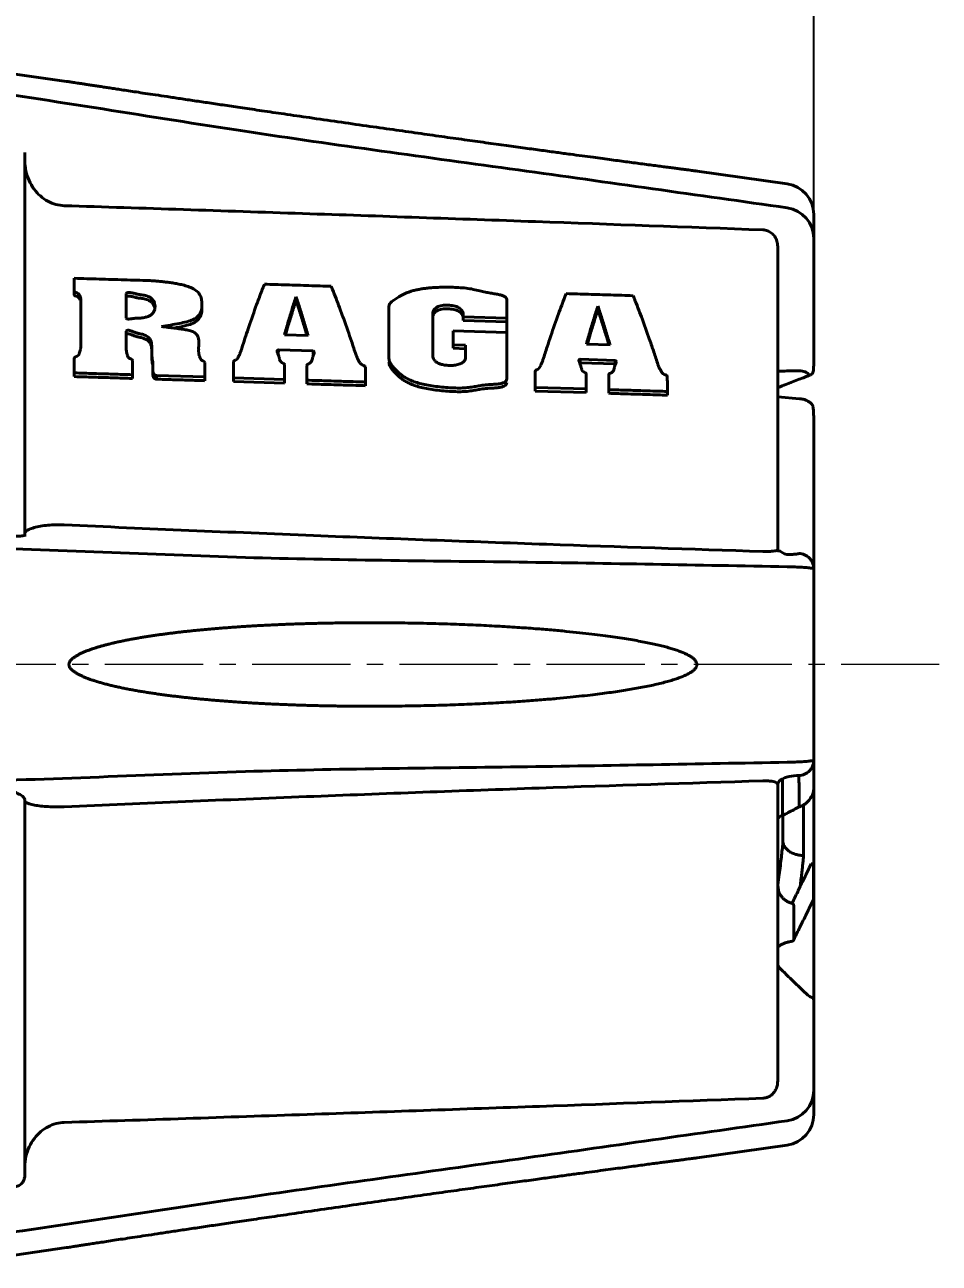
# Model space of a CAD drawing. Extents: x -12012 to 8795, y -497 to 32605.
# Drawn here: x -11044.9 to -10867.4, y 32002.2 to 32242.7 of the extents above; entities that cross this region are included whole.
import ezdxf

# ---------------------------------------------------------------- set-up
doc = ezdxf.new("R2010")
doc.units = 0
doc.header["$MEASUREMENT"] = 0
doc.linetypes.add('CENTER2', pattern=[28.575, 19.05, -3.175, 3.175, -3.175])
doc.layers.get('DEFPOINTS').update_dxf_attribs({"linetype": 'CONTINUOUS'})
for name, color, linetype, lineweight in [('1CEN', 4, 'CENTER2', 9), ('尺寸线', 3, 'CONTINUOUS', 15), ('粗实线', 7, 'CONTINUOUS', 40)]:
    doc.layers.add(name, color=color, linetype=linetype, lineweight=lineweight)
doc.styles.add('STYLE1', font='txt.shx', dxfattribs={"width": 0.8, "height": 3, "bigfont": 'hzdx.shx'})
doc.dimstyles.new('工程标注', dxfattribs={"dimtxt": 6, "dimasz": 5, "dimexe": 1, "dimexo": 0, "dimgap": 1, "dimtad": 1, "dimdec": 0, "dimdsep": 46, "dimtxsty": 'STYLE1', "dimcen": 1, "dimclrd": 256, "dimclrt": 256, "dimadec": 0, "dimazin": 2, "dimtfac": 1, "dimtdec": 0, "dimtmove": 0, "dimatfit": 3, "dimfxl": 0, "dimtolj": 1, "dimarcsym": 0})

# ---------------------------------------------------------------- blocks, each defined once
blk = doc.blocks.new('*D363')
at = {"layer": 'DEFPOINTS', "color": 0, "ltscale": 10, "transparency": 16777216}
for p in [(-10891.77, 32470.41), (-11781.42, 32210.31), (-10891.77, 32201.18)]:
    blk.add_point(p, dxfattribs=at)
at = {"layer": '尺寸线', "color": 0, "lineweight": -2, "ltscale": 10, "transparency": 16777216}
for p, q in [((-11781.42, 32210.31), (-11781.42, 32471.41)), ((-10891.77, 32201.18), (-10891.77, 32471.41))]:
    blk.add_line(p, q, dxfattribs=at)
at = {"layer": '尺寸线', "lineweight": -2, "ltscale": 10, "transparency": 16777216}
blk.add_line((-11776.42, 32470.41), (-10896.77, 32470.41), dxfattribs=at)
at = {"layer": '尺寸线', "ltscale": 10, "transparency": 16777216}
for points in [[(-11776.42, 32471.25), (-11776.42, 32469.58), (-11781.42, 32470.41)], [(-10896.77, 32471.25), (-10896.77, 32469.58), (-10891.77, 32470.41)]]:
    blk.add_solid(points, dxfattribs=at)
at = {"layer": '尺寸线', "ltscale": 10, "transparency": 16777216, "insert": (-11336.59, 32474.41), "char_height": 3, "attachment_point": 5, "style": 'STYLE1'}
blk.add_mtext('\\A1;{\\H2x;890}', dxfattribs=at)

msp = doc.modelspace()

# ---------------------------------------------------------------- linework, layer by layer
at = {"layer": '1CEN', "color": 1}
msp.add_line((-10867.421, 32118.415), (-11789.24, 32118.415), dxfattribs=at)
at = {"layer": '粗实线', "color": 0}
for p, q in [((-11057.421, 32234.614), (-11036.789, 32231.681)), ((-11044.91, 32143.619), (-11044.91, 32217.871)), ((-10914.398, 32214.249), (-10896.925, 32211.761)), ((-10891.767, 32177.184), (-10891.767, 32205.815)), ((-10898.773, 32140.755), (-10898.773, 32199.648)), ((-11035.296, 32190.956), (-11035.296, 32193.435)), ((-11025.212, 32190.469), (-11025.212, 32185.71)), ((-10992.27, 32189.149), (-10992.27, 32189.862)), ((-11034.047, 32188.748), (-11034.047, 32180.656)), ((-10974.235, 32187.962), (-10974.235, 32177.885)), ((-10951.361, 32189.321), (-10951.361, 32185)), ((-10933.68, 32187.335), (-10933.68, 32188.047)), ((-10965.707, 32186.64), (-10965.707, 32178.193)), ((-10959.833, 32186.147), (-10959.833, 32186.498)), ((-10959.833, 32185.262), (-10959.833, 32186.147)), ((-10951.361, 32185.709), (-10959.833, 32185.971)), ((-10951.361, 32185), (-10959.833, 32185.262)), ((-10951.361, 32176.747), (-10951.361, 32185.699)), ((-11025.212, 32183.154), (-11025.211, 32180.912)), ((-10994.502, 32182.461), (-10989.908, 32182.321)), ((-10961.771, 32179.835), (-10961.771, 32183.22)), ((-10961.771, 32183.22), (-10951.361, 32182.895)), ((-10951.361, 32182.895), (-10951.361, 32173.922)), ((-11034.044, 32180.328), (-11034.047, 32180.656)), ((-11025.211, 32180.912), (-11025.212, 32179.865)), ((-10961.771, 32180.544), (-10959.353, 32180.47)), ((-10959.353, 32178.016), (-10959.353, 32180.47)), ((-10935.913, 32180.651), (-10931.319, 32180.511)), ((-11035.296, 32174.345), (-11035.296, 32177.914)), ((-11024.021, 32177.479), (-11024.021, 32173.993)), ((-11011.16, 32179.416), (-11011.163, 32179.274)), ((-11011.158, 32179.678), (-11011.16, 32179.416)), ((-11011.16, 32179.274), (-11011.16, 32179.416)), ((-10995.695, 32179.528), (-10988.921, 32179.319)), ((-10988.921, 32178.609), (-10988.921, 32179.319)), ((-10961.771, 32179.835), (-10959.353, 32179.761)), ((-10937.105, 32177.713), (-10930.331, 32177.503)), ((-10930.331, 32176.793), (-10930.331, 32177.503)), ((-11009.943, 32177.081), (-11009.943, 32173.553)), ((-11004.415, 32173.378), (-11004.415, 32177.189)), ((-10994.508, 32176.664), (-10994.508, 32173.069)), ((-10990.158, 32172.932), (-10990.158, 32176.506)), ((-10945.826, 32171.543), (-10945.826, 32175.366)), ((-10937.119, 32177.004), (-10930.331, 32176.793)), ((-11019.334, 32173.846), (-11019.334, 32174.561)), ((-11019.334, 32174.561), (-11009.943, 32174.268)), ((-11004.415, 32174.094), (-10994.508, 32173.785)), ((-11004.415, 32173.378), (-10994.508, 32173.069)), ((-10978.778, 32172.577), (-10978.778, 32173.293)), ((-10935.918, 32174.84), (-10935.918, 32171.234)), ((-10931.569, 32171.096), (-10931.569, 32174.682)), ((-10945.826, 32172.259), (-10935.918, 32171.95)), ((-10945.826, 32171.543), (-10935.918, 32171.234)), ((-10920.188, 32170.741), (-10920.188, 32171.457)), ((-10894.53, 32170.048), (-10898.773, 32170.407)), ((-10892.007, 32168.759), (-10892.008, 32168.76)), ((-10891.767, 32165.498), (-10891.767, 32031.064)), ((-11044.91, 32143.293), (-11044.91, 32143.619)), ((-10898.773, 32140.308), (-10898.773, 32140.755)), ((-10985.609, 32126.481), (-10985.573, 32126.482)), ((-10985.587, 32110.398), (-10985.592, 32110.398)), ((-10898.773, 32037.531), (-10898.773, 32095.102)), ((-11044.91, 32019.273), (-11044.91, 32092.239)), ((-10893.769, 32091.041), (-10893.769, 32081.354)), ((-10897.775, 32083.715), (-10897.775, 32088.9)), ((-10897.772, 32084.185), (-10897.772, 32088.901)), ((-10891.797, 32072.872), (-10891.797, 32079.34)), ((-10895.651, 32071.636), (-10895.651, 32064.949)), ((-10891.797, 32072.872), (-10891.814, 32072.818)), ((-10914.398, 32022.63), (-10896.925, 32025.118)), ((-11057.421, 32002.163), (-11036.789, 32005.198))]:
    msp.add_line(p, q, dxfattribs=at)
for centre, start, end in [((-10897.772, 32205.815), 0, 81.89421), ((-10897.772, 32201.178), 0, 81.89421), ((-10897.772, 32035.77), 278.10579, 0), ((-10897.772, 32031.064), 278.10579, 0)]:
    msp.add_arc(centre, 6.006, start, end, dxfattribs=at)
for points, start_tangent, end_tangent in [([(-11057.421, 32230.503), (-11002.181, 32221.989), (-10949.147, 32214.475), (-10896.925, 32207.124)], (0.9901139, -0.1402656), (0.9901087, -0.1403022)), ([(-11036.521, 32231.64), (-11036.789, 32231.681)], (-0.9883401, 0.1522624), (-0.9883321, 0.1523141)), ([(-10915.253, 32214.361), (-10915.783, 32214.431), (-10916.402, 32214.512), (-10917.115, 32214.605), (-10917.925, 32214.712), (-10918.832, 32214.831), (-10919.839, 32214.964), (-10920.949, 32215.11), (-10922.173, 32215.272), (-10923.531, 32215.451), (-10924.984, 32215.644), (-10926.438, 32215.837), (-10927.902, 32216.032), (-10929.414, 32216.234), (-10931.012, 32216.448), (-10932.734, 32216.679), (-10934.617, 32216.932), (-10936.699, 32217.212), (-10939.019, 32217.526), (-10941.614, 32217.878), (-10944.523, 32218.275), (-10947.783, 32218.72), (-10951.439, 32219.223), (-10955.415, 32219.772), (-10959.588, 32220.352), (-10963.959, 32220.963), (-10968.563, 32221.611), (-10973.432, 32222.3), (-10978.599, 32223.036), (-10984.135, 32223.831), (-10989.659, 32224.63), (-10994.594, 32225.348), (-10998.895, 32225.978), (-11002.683, 32226.536), (-11006.06, 32227.035), (-11009.125, 32227.491), (-11011.983, 32227.917), (-11014.733, 32228.328), (-11017.288, 32228.712), (-11019.553, 32229.053), (-11021.537, 32229.353), (-11023.273, 32229.615), (-11024.794, 32229.846), (-11026.133, 32230.049), (-11027.322, 32230.23), (-11028.394, 32230.394), (-11029.382, 32230.545), (-11030.317, 32230.688), (-11031.233, 32230.828), (-11032.137, 32230.966), (-11032.98, 32231.095), (-11033.73, 32231.21), (-11034.394, 32231.312), (-11034.982, 32231.403), (-11035.494, 32231.481), (-11035.929, 32231.549), (-11036.292, 32231.604), (-11036.521, 32231.64)], (-0.991491, 0.1301752), (-0.9883401, 0.1522624)), ([(-11044.91, 32216.311), (-11044.695, 32214.303), (-11044.073, 32212.413), (-11043.11, 32210.764), (-11041.884, 32209.421), (-11040.425, 32208.403), (-11038.86, 32207.777), (-11037.252, 32207.538)], (0, -1), (0.9994933, -0.0318294)), ([(-10914.811, 32214.303), (-10915.253, 32214.361)], (-0.9916409, 0.1290287), (-0.991491, 0.1301752)), ([(-10914.398, 32214.249), (-10914.811, 32214.303)], (0.9920292, -0.1260078), (-0.9916409, 0.1290287)), ([(-11037.252, 32207.538), (-10990.976, 32206.017), (-10945.773, 32204.445), (-10901.645, 32202.838)], (0.9994933, -0.0318294), (0.9993095, -0.0371545)), ([(-10901.645, 32202.838), (-10900.758, 32202.659), (-10899.967, 32202.208), (-10899.341, 32201.529), (-10898.925, 32200.655), (-10898.773, 32199.636)], (0.9993095, -0.0371545), (0, -1)), ([(-11035.296, 32193.435), (-11030.453, 32193.285), (-11025.615, 32193.134), (-11020.782, 32192.984)], (0.9995146, -0.0311527), (0.9995145, -0.0311574)), ([(-11020.782, 32192.984), (-11019.862, 32192.937), (-11018.949, 32192.863), (-11018.039, 32192.769), (-11017.127, 32192.658), (-11016.203, 32192.526), (-11015.248, 32192.362), (-11014.249, 32192.141), (-11013.196, 32191.827), (-11012.141, 32191.364), (-11011.274, 32190.711), (-11010.768, 32189.88), (-11010.563, 32188.926), (-11010.517, 32188.239)], (0.9995145, -0.0311574), (0.0040412, -0.9999918)), ([(-10998.409, 32192.289), (-10998.653, 32191.666)], (-0.3665055, -0.9304159), (-0.3622717, -0.9320725)), ([(-10998.409, 32192.289), (-10994.077, 32192.154), (-10989.749, 32192.019), (-10985.424, 32191.884)], (0.9995143, -0.0311635), (0.9995142, -0.0311678)), ([(-10985.424, 32191.884), (-10985.176, 32191.265)], (0.3747053, -0.9271439), (0.3706265, -0.928782)), ([(-11035.253, 32190.846), (-11035.296, 32190.956)], (-0.6657848, 0.7461438), (0.0877283, 0.9961444)), ([(-11035.296, 32190.236), (-11035.296, 32190.719), (-11035.296, 32190.956)], (0, 1), (-0.0033856, 0.9999943)), ([(-11034.353, 32189.6), (-11034.71, 32189.877), (-11035.105, 32190.03), (-11035.296, 32190.236)], (-0.629671, 0.7768619), (0.0016668, 0.9999986)), ([(-11034.038, 32189.218), (-11034.042, 32189.375), (-11034.072, 32189.649), (-11034.139, 32189.897), (-11034.359, 32190.319), (-11034.721, 32190.593), (-11035.115, 32190.747), (-11035.253, 32190.846)], (-0.0000905, 1), (-0.6657848, 0.7461438)), ([(-11034.137, 32189.178), (-11034.353, 32189.6)], (-0.3167393, 0.9485126), (-0.629671, 0.7768619)), ([(-11019.622, 32187.98), (-11019.622, 32187.994), (-11019.708, 32188.572), (-11019.946, 32189.088), (-11020.299, 32189.508), (-11020.754, 32189.817), (-11021.249, 32190.014), (-11021.729, 32190.145), (-11022.186, 32190.224), (-11022.603, 32190.281), (-11022.981, 32190.343), (-11023.319, 32190.417), (-11023.627, 32190.489), (-11023.909, 32190.554), (-11024.171, 32190.61), (-11024.415, 32190.654), (-11024.853, 32190.693), (-11025.212, 32190.469)], (-0.006593, 0.9999783), (-0.0014632, -0.9999989)), ([(-11019.977, 32188.424), (-11020.339, 32188.833), (-11020.8, 32189.128), (-11021.293, 32189.317), (-11021.77, 32189.442), (-11022.222, 32189.517), (-11022.635, 32189.574), (-11023.007, 32189.637), (-11023.341, 32189.71), (-11023.645, 32189.782), (-11023.925, 32189.846), (-11024.183, 32189.901), (-11024.425, 32189.944), (-11024.858, 32189.981), (-11025.161, 32189.868)], (-0.559464, 0.8288547), (-0.7226038, -0.6912624)), ([(-10998.653, 32191.666), (-10999.905, 32188.333), (-11001.411, 32184.042), (-11002.004, 32182.266)], (-0.3622717, -0.9320725), (-0.312924, -0.9497782)), ([(-10992.27, 32189.862), (-10993.012, 32187.505), (-10993.757, 32185.037), (-10994.502, 32182.461)], (-0.3066254, -0.9518303), (-0.2730391, -0.9620029)), ([(-10992.27, 32189.862), (-10991.484, 32187.456), (-10990.696, 32184.941), (-10989.908, 32182.321)], (0.3167142, -0.948521), (0.2828682, -0.9591588)), ([(-10985.176, 32191.265), (-10983.826, 32187.767), (-10982.221, 32183.309), (-10981.508, 32181.225)], (0.3706265, -0.928782), (0.3193872, -0.9476243)), ([(-10974.235, 32187.962), (-10974.154, 32188.321), (-10973.941, 32188.656), (-10973.639, 32188.954), (-10973.285, 32189.217), (-10972.909, 32189.459), (-10972.51, 32189.697), (-10972.079, 32189.944), (-10971.613, 32190.202), (-10971.1, 32190.459), (-10970.526, 32190.705), (-10969.882, 32190.931), (-10969.164, 32191.128), (-10968.391, 32191.29), (-10967.574, 32191.422), (-10966.695, 32191.531), (-10965.73, 32191.616), (-10964.656, 32191.676), (-10963.453, 32191.706), (-10962.13, 32191.696), (-10960.719, 32191.637), (-10959.257, 32191.512), (-10957.85, 32191.292), (-10956.606, 32191.013), (-10955.503, 32190.76), (-10954.498, 32190.566), (-10953.581, 32190.409), (-10952.756, 32190.24), (-10952.05, 32190.022), (-10951.529, 32189.704)], (0.0036288, 0.9999934), (0.6699084, -0.7424438)), ([(-10951.529, 32189.704), (-10951.361, 32189.321)], (0.6699083, -0.7424438), (0, -1)), ([(-10940.064, 32189.844), (-10941.315, 32186.524), (-10942.821, 32182.233), (-10943.523, 32180.123)], (-0.3634521, -0.9316129), (-0.3111041, -0.9503758)), ([(-10939.819, 32190.467), (-10940.064, 32189.844)], (-0.3678628, -0.9298801), (-0.3634521, -0.9316129)), ([(-10939.819, 32190.467), (-10935.487, 32190.332), (-10931.159, 32190.197), (-10926.835, 32190.062)], (0.9995137, -0.0311818), (0.9995136, -0.0311866)), ([(-10926.835, 32190.062), (-10926.585, 32189.443)], (0.3760622, -0.9265944), (0.3718136, -0.9283074)), ([(-11034.047, 32188.748), (-11034.04, 32189.076)], (0.000918, 0.9999996), (0.0224389, 0.9997482)), ([(-11034.04, 32189.076), (-11034.038, 32189.218)], (0.0224389, 0.9997482), (-0.0000906, 1)), ([(-11020.338, 32186.391), (-11019.932, 32186.837), (-11019.695, 32187.393)], (0.7848795, 0.6196484), (0.2517258, 0.9677986)), ([(-11019.649, 32187.604), (-11019.726, 32187.919), (-11019.977, 32188.424)], (-0.160322, 0.9870648), (-0.559464, 0.8288547)), ([(-11019.695, 32187.393), (-11019.622, 32187.98)], (0.2517258, 0.9677986), (-0.006593, 0.9999783)), ([(-11010.517, 32188.239), (-11010.53, 32187.897), (-11010.767, 32186.9), (-11011.327, 32186.069), (-11012.231, 32185.446), (-11013.471, 32185.01), (-11014.949, 32184.666), (-11016.596, 32184.364), (-11018.405, 32184.078)], (0.0040412, -0.9999918), (-0.9889358, -0.1483439)), ([(-11010.517, 32187.529), (-11010.529, 32187.194), (-11010.765, 32186.197), (-11011.322, 32185.364), (-11012.226, 32184.74), (-11013.466, 32184.303), (-11014.946, 32183.958), (-11015.983, 32183.762)], (0.0040018, -0.999992), (-0.9845898, -0.1748796)), ([(-10992.27, 32189.149), (-10993.012, 32186.795), (-10993.757, 32184.328), (-10994.302, 32182.456)], (-0.3069783, -0.9517165), (-0.2757267, -0.9612361)), ([(-10992.27, 32189.149), (-10991.484, 32186.746), (-10990.696, 32184.233), (-10990.121, 32182.329)], (0.3170682, -0.9484028), (0.2855939, -0.9583507)), ([(-10959.833, 32186.498), (-10959.89, 32186.842), (-10960.052, 32187.167), (-10960.312, 32187.464), (-10960.668, 32187.724), (-10961.118, 32187.933), (-10961.643, 32188.087), (-10962.213, 32188.184), (-10962.792, 32188.225), (-10963.365, 32188.214), (-10963.929, 32188.145), (-10964.454, 32188.017), (-10964.901, 32187.828), (-10965.251, 32187.586), (-10965.503, 32187.301), (-10965.655, 32186.984), (-10965.707, 32186.64)], (-0.0003305, 0.9999999), (-0.0020601, -0.9999979)), ([(-10960.312, 32186.753), (-10960.667, 32187.013), (-10961.117, 32187.222), (-10961.642, 32187.376), (-10962.213, 32187.472), (-10962.792, 32187.514), (-10963.366, 32187.503), (-10963.931, 32187.434), (-10964.457, 32187.305), (-10964.904, 32187.116), (-10965.254, 32186.873), (-10965.506, 32186.587), (-10965.656, 32186.27)], (-0.7391917, 0.6734951), (-0.2914847, -0.9565755)), ([(-10933.68, 32188.047), (-10934.423, 32185.695), (-10935.167, 32183.228), (-10935.913, 32180.651)], (-0.3073715, -0.9515896), (-0.2727265, -0.9620916)), ([(-10933.68, 32187.335), (-10934.422, 32184.985), (-10935.167, 32182.52), (-10935.712, 32180.646)], (-0.3077476, -0.951468), (-0.2754856, -0.9613052)), ([(-10933.68, 32188.047), (-10932.894, 32185.646), (-10932.107, 32183.133), (-10931.319, 32180.511)], (0.3174621, -0.948271), (0.2825516, -0.9592521)), ([(-10933.68, 32187.335), (-10932.894, 32184.937), (-10932.107, 32182.424), (-10931.531, 32180.519)], (0.3178393, -0.9481446), (0.2853502, -0.9584233)), ([(-10926.585, 32189.443), (-10925.237, 32185.958), (-10923.631, 32181.5), (-10922.807, 32179.083)], (0.3718136, -0.9283074), (0.3175551, -0.9482398)), ([(-11025.212, 32185.71), (-11024.867, 32185.518), (-11024.595, 32185.533), (-11024.307, 32185.57), (-11023.997, 32185.617), (-11023.658, 32185.66), (-11023.28, 32185.684), (-11022.862, 32185.688), (-11022.407, 32185.71), (-11021.919, 32185.778), (-11021.397, 32185.897), (-11020.856, 32186.086), (-11020.338, 32186.391)], (-0.0016659, -0.9999986), (0.7848795, 0.6196484)), ([(-10960.052, 32186.456), (-10960.312, 32186.753)], (-0.5607834, 0.8279626), (-0.7391917, 0.6734951)), ([(-10959.833, 32185.788), (-10959.89, 32186.132), (-10960.052, 32186.456)], (-0.0003308, 0.9999999), (-0.5607834, 0.8279626)), ([(-11020.061, 32176.777), (-11020.065, 32176.957), (-11020.117, 32177.473), (-11020.207, 32178.035), (-11020.254, 32178.647), (-11020.262, 32179.292), (-11020.267, 32179.949), (-11020.296, 32180.581), (-11020.401, 32181.163), (-11020.641, 32181.659), (-11021.011, 32182.037), (-11021.445, 32182.307), (-11021.881, 32182.493), (-11022.302, 32182.615), (-11022.694, 32182.703), (-11023.046, 32182.788), (-11023.36, 32182.881), (-11023.641, 32182.976), (-11023.895, 32183.068), (-11024.128, 32183.15), (-11024.546, 32183.283), (-11024.918, 32183.356), (-11025.212, 32183.154)], (0.0002671, 1), (0.0516927, -0.998663)), ([(-11020.121, 32176.787), (-11020.211, 32177.356), (-11020.255, 32177.975), (-11020.263, 32178.625), (-11020.268, 32179.284), (-11020.301, 32179.916), (-11020.414, 32180.493), (-11020.664, 32180.981), (-11021.04, 32181.35), (-11021.476, 32181.613), (-11021.91, 32181.794), (-11022.329, 32181.913), (-11022.716, 32181.999), (-11023.066, 32182.085), (-11023.376, 32182.177), (-11023.654, 32182.272), (-11023.905, 32182.363), (-11024.136, 32182.445), (-11024.55, 32182.576), (-11024.917, 32182.647), (-11025.17, 32182.552)], (-0.1522447, 0.9883428), (-0.7083697, -0.7058416)), ([(-11018.405, 32184.078), (-11017.1, 32183.91), (-11015.884, 32183.755), (-11014.753, 32183.606), (-11013.708, 32183.444), (-11012.763, 32183.238), (-11011.982, 32182.908)], (0.9917996, -0.1278025), (0.8444867, -0.5355766)), ([(-11011.982, 32182.908), (-11011.46, 32182.408), (-11011.212, 32181.783), (-11011.14, 32181.072), (-11011.138, 32180.896)], (0.8444867, -0.5355766), (0.0000638, -1)), ([(-11002.004, 32182.266), (-11002.917, 32179.435)], (-0.312924, -0.9497782), (-0.3016715, -0.9534119)), ([(-11034.104, 32179.62), (-11034.059, 32179.935), (-11034.045, 32180.235)], (0.201245, 0.9795409), (0.0136144, 0.9999073)), ([(-11034.045, 32180.235), (-11034.045, 32180.28), (-11034.045, 32180.328)], (0.0136143, 0.9999073), (0.0003985, 0.9999999)), ([(-11025.212, 32179.865), (-11025.203, 32179.511), (-11025.167, 32179.184), (-11025.105, 32178.882)], (0.0034804, -0.9999939), (0.2380289, -0.9712581)), ([(-11011.138, 32180.896), (-11011.151, 32180.282), (-11011.164, 32179.678)], (0.0000638, -1), (-0.0001255, -1)), ([(-10981.508, 32181.225), (-10980.617, 32178.532)], (0.3193872, -0.9476243), (0.3088945, -0.9510963)), ([(-10943.523, 32180.123), (-10944.328, 32177.619)], (-0.3111041, -0.9503758), (-0.3009757, -0.9536318)), ([(-11035.296, 32177.914), (-11035.118, 32178.146), (-11034.752, 32178.314), (-11034.433, 32178.615), (-11034.332, 32178.831)], (-0.0762049, 0.9970922), (0.3359034, 0.9418964)), ([(-11034.332, 32178.831), (-11034.257, 32179.073), (-11034.178, 32179.335), (-11034.104, 32179.62)], (0.3359034, 0.9418964), (0.201245, 0.9795409)), ([(-11025.105, 32178.882), (-11025.033, 32178.604), (-11024.961, 32178.346), (-11024.842, 32178.116)], (0.2380289, -0.9712581), (0.6140922, -0.7892343)), ([(-11024.842, 32178.116), (-11024.653, 32177.948), (-11024.436, 32177.837), (-11024.021, 32177.479)], (0.6140922, -0.7892343), (0.0012064, -0.9999993)), ([(-11011.162, 32179.274), (-11011.161, 32179.177)], (0.0000621, -1), (0.0244439, -0.9997012)), ([(-11011.161, 32179.177), (-11011.158, 32179.085)], (0.0244439, -0.9997012), (0.0512756, -0.9986845)), ([(-11011.158, 32179.085), (-11011.125, 32178.779), (-11011.061, 32178.5), (-11010.979, 32178.245)], (0.0512757, -0.9986845), (0.3250524, -0.945696)), ([(-11010.979, 32178.245), (-11010.894, 32178.011), (-11010.67, 32177.613), (-11010.497, 32177.48)], (0.3250524, -0.945696), (0.8665517, -0.4990874)), ([(-11010.497, 32177.48), (-11010.309, 32177.388), (-11009.943, 32177.081)], (0.8665517, -0.4990873), (0.0012336, -0.9999992)), ([(-11004.415, 32177.189), (-11004.247, 32177.431), (-11004.081, 32177.524)], (-0.0708203, 0.9974891), (0.9021052, 0.4315162)), ([(-11004.081, 32177.524), (-11003.895, 32177.618), (-11003.576, 32177.919), (-11003.367, 32178.35), (-11003.258, 32178.589), (-11003.142, 32178.847), (-11003.026, 32179.128)], (0.9021052, 0.4315162), (0.3626641, 0.9319199)), ([(-11003.026, 32179.128), (-11002.917, 32179.435)], (0.3626641, 0.9319199), (0.3016812, 0.9534089)), ([(-10995.942, 32179.324), (-10995.859, 32178.966), (-10995.801, 32178.824)], (-0.2617982, -0.9651226), (0.3563682, -0.9343456)), ([(-10995.695, 32179.528), (-10995.938, 32179.338), (-10995.942, 32179.324)], (-0.9977828, 0.0665544), (-0.2617982, -0.9651226)), ([(-10995.801, 32178.824), (-10995.743, 32178.668), (-10995.615, 32178.317)], (0.3563682, -0.9343456), (0.3078731, -0.9514274)), ([(-10995.695, 32179.323), (-10995.709, 32179.527)], (-0.0123925, 0.9999232), (-0.1318277, 0.9912726)), ([(-10995.709, 32178.819), (-10995.695, 32179.292), (-10995.695, 32179.323)], (0, 1), (-0.0123925, 0.9999232)), ([(-10995.615, 32178.317), (-10995.556, 32178.113)], (0.3078731, -0.9514274), (0.2535506, -0.9673221)), ([(-10995.556, 32178.113), (-10995.501, 32177.891), (-10995.44, 32177.662)], (0.2535506, -0.9673221), (0.2970042, -0.9548762)), ([(-10995.44, 32177.662), (-10995.35, 32177.439), (-10995.055, 32177.095), (-10994.696, 32176.899), (-10994.508, 32176.664)], (0.2970042, -0.9548762), (0.0012727, -0.9999992)), ([(-10990.158, 32176.506), (-10989.98, 32176.75), (-10989.612, 32176.93), (-10989.293, 32177.238), (-10989.191, 32177.453)], (-0.074331, 0.9972336), (0.3350455, 0.942202)), ([(-10989.191, 32177.453), (-10989.12, 32177.698), (-10989.057, 32177.962), (-10988.982, 32178.227)], (0.3350455, 0.942202), (0.2991245, 0.9542141)), ([(-10988.982, 32178.227), (-10988.89, 32178.476), (-10988.737, 32178.897), (-10988.745, 32179.096)], (0.2991245, 0.9542141), (-0.1815958, 0.9833733)), ([(-10988.745, 32179.096), (-10988.921, 32179.319)], (-0.1815958, 0.9833733), (-0.9995219, 0.0309185)), ([(-10980.617, 32178.532), (-10980.489, 32178.19), (-10980.347, 32177.879), (-10980.2, 32177.597)], (0.3089124, -0.9510905), (0.4778271, -0.8784539)), ([(-10980.2, 32177.597), (-10980.055, 32177.339), (-10979.914, 32177.102), (-10979.757, 32176.891), (-10979.569, 32176.72)], (0.4778271, -0.8784539), (0.8112032, -0.5847643)), ([(-10951.361, 32173.922), (-10951.493, 32173.507), (-10951.86, 32173.212), (-10952.383, 32173.03), (-10953.008, 32172.921), (-10953.699, 32172.857), (-10954.453, 32172.812), (-10955.274, 32172.756), (-10956.16, 32172.654), (-10957.115, 32172.492), (-10958.157, 32172.307), (-10959.309, 32172.173), (-10960.591, 32172.128), (-10962.032, 32172.168), (-10963.591, 32172.276), (-10965.143, 32172.444), (-10966.601, 32172.668), (-10967.917, 32172.945), (-10969.061, 32173.275), (-10970.035, 32173.645), (-10970.848, 32174.041), (-10971.514, 32174.455), (-10972.065, 32174.875), (-10972.528, 32175.292), (-10972.937, 32175.701), (-10973.318, 32176.101), (-10973.665, 32176.513), (-10973.956, 32176.948), (-10974.158, 32177.409), (-10974.235, 32177.885)], (0, -1), (-0.0027215, 0.9999963)), ([(-10965.707, 32178.193), (-10965.598, 32177.812), (-10965.325, 32177.418)], (0.0030099, -0.9999955), (0.6818399, -0.7315014)), ([(-10959.935, 32177.08), (-10959.492, 32177.544)], (0.8178105, 0.5754876), (0.5040353, 0.8636831)), ([(-10959.492, 32177.544), (-10959.353, 32178.016)], (0.5040353, 0.863683), (0.0012093, 0.9999993)), ([(-10944.437, 32177.311), (-10944.328, 32177.619)], (0.3618061, 0.9322534), (0.3009845, 0.953629)), ([(-10937.353, 32177.508), (-10937.27, 32177.15), (-10937.212, 32177.008)], (-0.2608423, -0.9653814), (0.3553864, -0.9347195)), ([(-10937.105, 32177.713), (-10937.348, 32177.523), (-10937.353, 32177.508)], (-0.9976949, 0.0678597), (-0.2608423, -0.9653814)), ([(-10937.105, 32177.507), (-10937.119, 32177.711)], (-0.0125895, 0.9999207), (-0.1359163, 0.9907203)), ([(-10937.119, 32177.004), (-10937.105, 32177.476), (-10937.105, 32177.507)], (0, 1), (-0.0125895, 0.9999207)), ([(-10930.156, 32177.28), (-10930.331, 32177.503)], (-0.1811151, 0.9834619), (-0.9995218, 0.0309221)), ([(-10922.807, 32179.083), (-10922.027, 32176.715)], (0.3175551, -0.9482398), (0.3081619, -0.9513339)), ([(-11024.021, 32174.709), (-11027.776, 32174.826), (-11031.535, 32174.943), (-11035.296, 32175.06)], (-0.9995143, 0.0311631), (-0.9995144, 0.0311604)), ([(-11019.334, 32173.846), (-11019.72, 32173.962), (-11019.943, 32174.235), (-11020.043, 32174.572), (-11020.08, 32174.943), (-11020.084, 32175.869)], (-0.999514, 0.0311715), (0.0005931, 0.9999998)), ([(-11020.084, 32175.874), (-11020.081, 32176.05), (-11020.067, 32176.485)], (0.0007863, 0.9999997), (0.0334195, 0.9994414)), ([(-11019.334, 32174.561), (-11019.718, 32174.676), (-11019.941, 32174.946), (-11020.042, 32175.28), (-11020.079, 32175.647), (-11020.084, 32175.874)], (-0.9995143, 0.0311648), (0.0007863, 0.9999997)), ([(-11020.067, 32176.485), (-11020.061, 32176.777)], (0.0334195, 0.9994414), (0.0002671, 1)), ([(-10979.569, 32176.72), (-10979.154, 32176.502), (-10978.784, 32176.15)], (0.8112032, -0.5847643), (0.0036803, -0.9999932)), ([(-10978.784, 32176.15), (-10978.781, 32175.207)], (0.0036803, -0.9999932), (0.0028032, -0.9999961)), ([(-10978.781, 32175.207), (-10978.779, 32174.255)], (0.0028032, -0.9999961), (0.0019442, -0.9999981)), ([(-10951.361, 32173.208), (-10951.492, 32172.793), (-10951.859, 32172.498), (-10952.382, 32172.315), (-10953.006, 32172.206), (-10953.697, 32172.141), (-10954.451, 32172.097), (-10955.272, 32172.041), (-10956.157, 32171.938), (-10957.112, 32171.776), (-10958.154, 32171.591), (-10959.306, 32171.456), (-10960.587, 32171.411), (-10962.027, 32171.451), (-10963.586, 32171.559), (-10965.138, 32171.727), (-10966.597, 32171.951), (-10967.914, 32172.228), (-10969.06, 32172.559), (-10970.035, 32172.929), (-10970.848, 32173.327), (-10971.515, 32173.741), (-10972.066, 32174.162), (-10972.529, 32174.58), (-10972.939, 32174.989), (-10973.319, 32175.391), (-10973.666, 32175.803), (-10973.957, 32176.239), (-10974.159, 32176.702), (-10974.235, 32177.178)], (0, -1), (0, 1)), ([(-10965.325, 32177.418), (-10964.86, 32177.056)], (0.6818399, -0.7315014), (0.8631032, -0.5050275)), ([(-10964.86, 32177.056), (-10964.213, 32176.773), (-10963.419, 32176.59), (-10962.507, 32176.511), (-10961.536, 32176.555), (-10960.641, 32176.739), (-10959.935, 32177.08)], (0.8631032, -0.5050276), (0.8178105, 0.5754876)), ([(-10945.826, 32175.366), (-10945.658, 32175.609), (-10945.491, 32175.702)], (-0.0717534, 0.9974224), (0.9015448, 0.4326857)), ([(-10945.491, 32175.702), (-10945.305, 32175.796), (-10944.987, 32176.099), (-10944.777, 32176.531), (-10944.668, 32176.77), (-10944.553, 32177.029), (-10944.437, 32177.311)], (0.9015448, 0.4326858), (0.3618061, 0.9322534)), ([(-10937.212, 32177.008), (-10937.154, 32176.851), (-10937.026, 32176.5)], (0.3553864, -0.9347195), (0.3074755, -0.951556)), ([(-10937.026, 32176.5), (-10936.967, 32176.295)], (0.3074755, -0.951556), (0.2531375, -0.9674303)), ([(-10936.967, 32176.295), (-10936.912, 32176.073), (-10936.851, 32175.843)], (0.2531375, -0.9674303), (0.2953618, -0.9553855)), ([(-10936.851, 32175.843), (-10936.762, 32175.62), (-10936.466, 32175.273), (-10936.107, 32175.076), (-10935.918, 32174.84)], (0.2953618, -0.9553855), (0.0013128, -0.9999991)), ([(-10931.569, 32174.682), (-10931.391, 32174.927), (-10931.022, 32175.108), (-10930.702, 32175.418), (-10930.601, 32175.634)], (-0.0753278, 0.9971588), (0.333246, 0.9428399)), ([(-10930.601, 32175.634), (-10930.531, 32175.88), (-10930.467, 32176.144), (-10930.392, 32176.41)], (0.333246, 0.9428399), (0.2987749, 0.9543236)), ([(-10930.392, 32176.41), (-10930.3, 32176.659), (-10930.147, 32177.081), (-10930.156, 32177.28)], (0.2987749, 0.9543236), (-0.1811151, 0.9834619)), ([(-10922.027, 32176.715), (-10921.899, 32176.372), (-10921.757, 32176.06), (-10921.611, 32175.777)], (0.3081808, -0.9513278), (0.4767295, -0.8790501)), ([(-10921.611, 32175.777), (-10921.466, 32175.519), (-10921.324, 32175.282), (-10921.168, 32175.069), (-10920.98, 32174.898)], (0.4767295, -0.8790501), (0.8102118, -0.5861373)), ([(-10898.773, 32175.418), (-10897.376, 32175.43), (-10895.977, 32175.443), (-10894.577, 32175.456)], (0.9999605, 0.0088907), (0.9999563, 0.0093509)), ([(-10894.577, 32175.456), (-10893.964, 32175.409), (-10893.427, 32175.262), (-10893.017, 32175.029), (-10892.773, 32174.733)], (0.9999531, 0.0096854), (0.4275647, -0.9039847)), ([(-10892.174, 32174.822), (-10891.932, 32175.129)], (0.7626131, 0.6468549), (0.4502705, 0.8928922)), ([(-10891.932, 32175.129), (-10891.826, 32175.526)], (0.4502705, 0.8928922), (0.054507, 0.9985134)), ([(-10891.826, 32175.526), (-10891.801, 32176.006)], (0.0544263, 0.9985178), (0.0494477, 0.9987767)), ([(-10891.801, 32176.006), (-10891.781, 32176.469)], (0.0483331, 0.9988313), (0.0362094, 0.9993442)), ([(-10891.781, 32176.469), (-10891.767, 32177.184)], (0.0362094, 0.9993442), (0.0141937, 0.9998993)), ([(-11024.021, 32173.993), (-11027.776, 32174.111), (-11031.535, 32174.228), (-11035.296, 32174.345)], (-0.9995141, 0.0311698), (-0.9995142, 0.0311671)), ([(-11019.334, 32173.846), (-11016.202, 32173.748), (-11013.071, 32173.65), (-11009.943, 32173.553)], (0.999514, -0.0311715), (0.999514, -0.0311744)), ([(-10978.778, 32173.293), (-10982.569, 32173.411), (-10986.362, 32173.529), (-10990.158, 32173.648)], (-0.9995139, 0.0311769), (-0.999514, 0.0311741)), ([(-10978.778, 32172.577), (-10982.569, 32172.695), (-10986.362, 32172.813), (-10990.158, 32172.932)], (-0.9995137, 0.0311841), (-0.9995137, 0.0311812)), ([(-10978.779, 32174.255), (-10978.778, 32173.293)], (0.0019442, -0.9999981), (0.0011029, -0.9999994)), ([(-10920.98, 32174.898), (-10920.565, 32174.679), (-10920.195, 32174.326)], (0.8102118, -0.5861372), (0.0037128, -0.9999931)), ([(-10920.195, 32174.326), (-10920.194, 32174.095)], (0.0037128, -0.9999931), (0.00349, -0.9999939)), ([(-10920.194, 32174.095), (-10920.192, 32173.379)], (0.00349, -0.9999939), (0.002808, -0.9999961)), ([(-10920.192, 32173.379), (-10920.19, 32172.423)], (0.002808, -0.9999961), (0.0019223, -0.9999982)), ([(-10898.687, 32172.234), (-10897.182, 32172.817)], (0.9323299, 0.3616087), (0.9323376, 0.361589)), ([(-10897.182, 32172.817), (-10894.578, 32173.827)], (0.9323376, 0.361589), (0.9323493, 0.3615589)), ([(-10894.578, 32173.827), (-10892.463, 32174.647)], (0.9323493, 0.3615589), (0.9323575, 0.3615376)), ([(-10892.471, 32174.681), (-10892.773, 32174.733)], (-0.9643074, -0.2647854), (-0.7520324, 0.6591262)), ([(-10892.704, 32174.554), (-10892.464, 32174.647)], (0.9323566, 0.3615399), (0.9323575, 0.3615376)), ([(-10892.174, 32174.822), (-10892.462, 32174.648)], (-0.7513975, -0.6598498), (-0.931756, -0.3630852)), ([(-10920.188, 32171.457), (-10923.979, 32171.575), (-10927.773, 32171.694), (-10931.569, 32171.812)], (-0.9995133, 0.0311963), (-0.9995134, 0.0311932)), ([(-10920.188, 32170.741), (-10923.979, 32170.859), (-10927.772, 32170.978), (-10931.569, 32171.096)], (-0.999513, 0.0312041), (-0.9995131, 0.031201)), ([(-10920.19, 32172.423), (-10920.188, 32171.457)], (0.0019223, -0.9999982), (0.0010553, -0.9999994)), ([(-10898.773, 32172.2), (-10898.687, 32172.234)], (0.9323295, 0.3616099), (0.93233, 0.3616087)), ([(-10894.245, 32170.016), (-10894.53, 32170.048)], (-0.9895682, 0.1440653), (-0.9964271, 0.0844571)), ([(-10893.852, 32169.942), (-10894.245, 32170.016)], (-0.9730828, 0.2304556), (-0.9911835, 0.132496)), ([(-10893.297, 32169.769), (-10893.333, 32169.783), (-10893.852, 32169.942)], (-0.9303887, 0.3665746), (-0.9730828, 0.2304556)), ([(-10892.919, 32169.593), (-10893.297, 32169.769)], (-0.8788859, 0.4770321), (-0.9303887, 0.3665746)), ([(-10892.633, 32169.416), (-10892.919, 32169.593)], (-0.8171149, 0.5764748), (-0.8788859, 0.4770321)), ([(-10892.482, 32169.301), (-10892.512, 32169.325), (-10892.633, 32169.416)], (-0.7725778, 0.6349202), (-0.8171149, 0.5764748)), ([(-10892.007, 32168.759), (-10892.482, 32169.301)], (-0.513806, 0.8579064), (-0.7632918, 0.6460539)), ([(-10892.007, 32168.76), (-10891.976, 32168.703), (-10891.883, 32168.43)], (0.512467, -0.8587069), (0.1841177, -0.9829042)), ([(-10891.883, 32168.43), (-10891.867, 32168.297)], (0.1841178, -0.9829042), (0.0499262, -0.9987529)), ([(-10891.826, 32167.473), (-10891.828, 32167.512), (-10891.867, 32168.297)], (-0.0478439, 0.9988548), (-0.0497995, 0.9987592)), ([(-10891.812, 32167.178), (-10891.826, 32167.473)], (-0.0450544, 0.9989845), (-0.0478439, 0.9988548)), ([(-10891.767, 32165.557), (-10891.773, 32166.084), (-10891.812, 32167.178)], (-0.020811, 0.9997834), (-0.0450544, 0.9989845)), ([(-10891.766, 32165.503), (-10891.767, 32165.557)], (-0.0001594, 1), (-0.0026129, 0.9999966)), ([(-11037.252, 32145.544), (-11038.858, 32145.565), (-11040.422, 32145.479), (-11041.881, 32145.286), (-11043.108, 32145.011), (-11044.071, 32144.668), (-11044.694, 32144.285), (-11044.91, 32143.898)], (-0.9989876, 0.0449854), (0, -1)), ([(-10901.645, 32140.396), (-10943.646, 32141.782), (-10988.849, 32143.485), (-11037.252, 32145.544)], (-0.9995286, 0.0307005), (-0.9989876, 0.0449854)), ([(-11044.91, 32143.619), (-11045.292, 32143.428), (-11045.711, 32143.374), (-11046.229, 32143.349), (-11046.807, 32143.353)], (0, -1), (-0.9995082, 0.031359)), ([(-10896.925, 32137.43), (-10948.956, 32138.32), (-11002.097, 32139.231), (-11057.421, 32141.116)], (-0.9998543, 0.017068), (-0.999852, 0.0172036)), ([(-10898.773, 32140.755), (-10899.341, 32140.489), (-10899.967, 32140.419), (-10900.759, 32140.388), (-10901.645, 32140.396)], (0, -1), (-0.9995286, 0.0307005)), ([(-10894.674, 32140.01), (-10894.906, 32139.903), (-10895.351, 32139.85), (-10895.649, 32139.833), (-10895.979, 32139.821), (-10896.323, 32139.815), (-10896.663, 32139.813), (-10896.982, 32139.815), (-10898.773, 32140.532)], (-0.0422894, -0.9991054), (-0.9998477, 0.0174528)), ([(-10891.767, 32137.024), (-10891.986, 32138.145), (-10892.613, 32139.102), (-10893.554, 32139.756), (-10894.674, 32140.01)], (0, 1), (-0.9994954, 0.0317635)), ([(-10891.767, 32137.024), (-10892.222, 32137.154), (-10892.607, 32137.202), (-10893.106, 32137.25), (-10893.699, 32137.294), (-10894.357, 32137.334), (-10895.044, 32137.368), (-10895.724, 32137.395), (-10896.361, 32137.416), (-10896.925, 32137.43)], (-0.0000024, 1), (-0.999735, 0.0230205)), ([(-11035.914, 32119.329), (-11035.493, 32119.704), (-11035.02, 32120.033), (-11034.494, 32120.339), (-11033.936, 32120.619), (-11033.354, 32120.879), (-11032.751, 32121.123), (-11032.127, 32121.354), (-11031.481, 32121.574), (-11030.813, 32121.785), (-11030.125, 32121.987), (-11029.42, 32122.182), (-11028.698, 32122.37), (-11027.962, 32122.551), (-11027.212, 32122.725), (-11026.449, 32122.893), (-11025.675, 32123.054), (-11024.89, 32123.211), (-11024.094, 32123.362), (-11023.289, 32123.508), (-11022.473, 32123.649), (-11021.646, 32123.785), (-11020.81, 32123.918), (-11019.965, 32124.046), (-11019.109, 32124.17), (-11018.244, 32124.291), (-11017.37, 32124.407), (-11016.486, 32124.521), (-11015.593, 32124.63), (-11014.691, 32124.736), (-11013.78, 32124.839), (-11012.859, 32124.939), (-11011.93, 32125.035), (-11010.991, 32125.128), (-11010.042, 32125.218), (-11009.083, 32125.306), (-11008.114, 32125.39), (-11007.135, 32125.471), (-11006.145, 32125.55), (-11005.144, 32125.625), (-11004.131, 32125.698), (-11003.107, 32125.768), (-11002.071, 32125.836), (-11001.023, 32125.9), (-10999.963, 32125.962), (-10998.89, 32126.021), (-10997.803, 32126.077), (-10996.703, 32126.13), (-10995.589, 32126.18), (-10994.46, 32126.227), (-10993.317, 32126.272), (-10992.157, 32126.313), (-10990.982, 32126.351), (-10989.79, 32126.387), (-10988.582, 32126.418), (-10987.356, 32126.447), (-10986.113, 32126.472), (-10985.573, 32126.482)], (0.6921107, 0.7217914), (0.9998484, 0.0174112)), ([(-10985.573, 32126.482), (-10981.928, 32126.53), (-10976.362, 32126.547), (-10971.164, 32126.502), (-10966.282, 32126.407), (-10961.684, 32126.268), (-10957.34, 32126.092), (-10953.213, 32125.883), (-10949.333, 32125.646), (-10945.809, 32125.394), (-10942.658, 32125.136), (-10939.809, 32124.873), (-10937.219, 32124.607), (-10934.863, 32124.339), (-10932.716, 32124.072), (-10930.752, 32123.804), (-10928.948, 32123.535), (-10927.287, 32123.266), (-10925.759, 32122.997), (-10924.353, 32122.727), (-10923.058, 32122.456), (-10921.861, 32122.183), (-10920.756, 32121.907), (-10919.739, 32121.626), (-10918.806, 32121.341), (-10917.952, 32121.048), (-10917.175, 32120.746), (-10916.474, 32120.431), (-10915.849, 32120.098), (-10915.309, 32119.738), (-10914.87, 32119.344), (-10914.571, 32118.912), (-10914.46, 32118.44)], (0.9998483, 0.017418), (-0.0012838, -0.9999992)), ([(-11036.36, 32118.44), (-11036.239, 32118.89)], (0.0068896, 0.9999763), (0.4538089, 0.891099)), ([(-11035.859, 32117.494), (-11036.209, 32117.935), (-11036.36, 32118.431), (-11036.36, 32118.44)], (-0.7105809, 0.7036155), (0.0018709, 0.9999982)), ([(-11036.239, 32118.89), (-11035.914, 32119.329)], (0.4538089, 0.891099), (0.6921107, 0.7217914)), ([(-10985.592, 32110.398), (-10986.251, 32110.41), (-10987.669, 32110.439), (-10989.057, 32110.473), (-10990.417, 32110.511), (-10991.754, 32110.553), (-10993.071, 32110.599), (-10994.371, 32110.649), (-10995.653, 32110.702), (-10996.919, 32110.76), (-10998.168, 32110.821), (-10999.4, 32110.886), (-11000.614, 32110.955), (-11001.811, 32111.028), (-11002.991, 32111.103), (-11004.154, 32111.183), (-11005.299, 32111.266), (-11006.427, 32111.352), (-11007.538, 32111.441), (-11008.634, 32111.534), (-11009.714, 32111.631), (-11010.779, 32111.731), (-11011.83, 32111.834), (-11012.868, 32111.942), (-11013.893, 32112.053), (-11014.906, 32112.168), (-11015.906, 32112.287), (-11016.896, 32112.411), (-11017.874, 32112.539), (-11018.841, 32112.671), (-11019.795, 32112.808), (-11020.738, 32112.95), (-11021.668, 32113.097), (-11022.585, 32113.25), (-11023.489, 32113.408), (-11024.379, 32113.571), (-11025.255, 32113.741), (-11026.117, 32113.916), (-11026.964, 32114.099), (-11027.795, 32114.289), (-11028.61, 32114.487), (-11029.406, 32114.693), (-11030.182, 32114.908), (-11030.934, 32115.132), (-11031.662, 32115.366), (-11032.361, 32115.61), (-11033.033, 32115.867), (-11033.676, 32116.141), (-11034.29, 32116.434), (-11034.868, 32116.753), (-11035.396, 32117.103), (-11035.859, 32117.494)], (-0.9998475, 0.017461), (-0.7105809, 0.7036155)), ([(-10914.46, 32118.44), (-10914.566, 32117.98), (-10914.873, 32117.532), (-10915.315, 32117.137), (-10915.845, 32116.785), (-10916.464, 32116.453), (-10917.177, 32116.132), (-10917.987, 32115.818), (-10918.894, 32115.51), (-10919.901, 32115.207), (-10921.011, 32114.907), (-10922.235, 32114.608), (-10923.593, 32114.308), (-10925.046, 32114.017), (-10926.5, 32113.749), (-10927.964, 32113.501), (-10929.476, 32113.263), (-10931.074, 32113.03), (-10932.796, 32112.798), (-10934.679, 32112.562), (-10936.761, 32112.323), (-10939.081, 32112.078), (-10941.676, 32111.831), (-10944.585, 32111.582), (-10947.845, 32111.335), (-10951.5, 32111.096), (-10955.477, 32110.876), (-10959.65, 32110.688), (-10964.021, 32110.535), (-10968.625, 32110.42), (-10973.494, 32110.35), (-10978.661, 32110.331), (-10984.197, 32110.376), (-10985.587, 32110.398)], (0.0037483, -0.999993), (-0.9998478, 0.0174454)), ([(-11058.862, 32095.711), (-11002.097, 32097.648), (-10948.956, 32098.559), (-10896.925, 32099.449)], (0.999852, 0.0172036), (0.9998543, 0.017068)), ([(-10896.925, 32099.449), (-10896.369, 32099.463), (-10895.738, 32099.484), (-10895.062, 32099.511), (-10894.377, 32099.544), (-10893.719, 32099.584), (-10893.123, 32099.628), (-10892.621, 32099.676), (-10892.231, 32099.725), (-10891.767, 32099.855)], (0.999735, 0.0230212), (-0.0000112, 1)), ([(-10891.767, 32099.855), (-10891.986, 32098.734), (-10892.613, 32097.777), (-10893.554, 32097.124), (-10894.674, 32096.87)], (0.0000111, -1), (-0.9994954, -0.0317642)), ([(-10901.645, 32095.835), (-10945.091, 32094.438), (-10990.223, 32092.773), (-11037.252, 32090.812)], (-0.9995576, -0.029741), (-0.9990269, -0.0441058)), ([(-10898.773, 32095.102), (-10898.889, 32095.362), (-10899.196, 32095.558), (-10899.652, 32095.699), (-10900.226, 32095.791), (-10900.9, 32095.837), (-10901.645, 32095.835)], (0.0001839, 1), (-0.999348, -0.0361058)), ([(-10894.674, 32096.87), (-10898.296, 32095.944), (-10898.646, 32095.585), (-10898.773, 32095.102)], (-0.9992269, -0.0393143), (0.0000007, -1)), ([(-10897.842, 32089.082), (-10897.829, 32093.273), (-10897.812, 32096.089)], (0.002309, 0.9999973), (0.0088838, 0.9999605)), ([(-10894.674, 32096.87), (-10894.64, 32095.734), (-10894.604, 32093.723), (-10894.572, 32090.78)], (0.0422587, -0.9991067), (0.0087465, -0.9999617)), ([(-11044.91, 32092.239), (-11044.997, 32092.468), (-11046.792, 32093.626)], (0.0004093, 0.9999999), (-0.893404, 0.4492542)), ([(-10891.767, 32094.352), (-10891.887, 32093.548), (-10892.25, 32092.706), (-10892.837, 32091.921), (-10893.614, 32091.26), (-10894.251, 32090.906)], (-0.0069568, -0.9999758), (-0.913096, -0.4077445)), ([(-11044.869, 32092.23), (-11044.91, 32091.954)], (-0.28491, -0.9585543), (-0.000196, -1)), ([(-11037.252, 32090.812), (-11038.85, 32090.784), (-11040.383, 32090.832), (-11041.797, 32090.952), (-11043.043, 32091.14), (-11044.037, 32091.385), (-11044.686, 32091.666), (-11044.91, 32091.954)], (-0.9991994, -0.0400068), (-0.0000964, 1)), ([(-10894.251, 32090.906), (-10894.572, 32090.78)], (-0.913096, -0.4077445), (-0.9451639, -0.3265965)), ([(-10898.651, 32088.62), (-10898.773, 32088.192)], (-0.5192506, -0.854622), (-0.0000101, -1)), ([(-10897.842, 32089.082), (-10898.313, 32088.943), (-10898.651, 32088.62)], (-0.9980456, -0.0624906), (-0.5192506, -0.854622)), ([(-10894.572, 32090.78), (-10895.655, 32090.241), (-10896.747, 32089.674), (-10897.842, 32089.082)], (-0.8988536, -0.438249), (-0.8756281, -0.4829859)), ([(-10897.775, 32083.715), (-10897.905, 32082.453), (-10898.063, 32081.039), (-10898.252, 32079.426), (-10898.473, 32077.629), (-10898.729, 32075.601)], (-0.0982012, -0.9951666), (-0.1268543, -0.9919214)), ([(-10897.772, 32084.185), (-10897.773, 32083.952), (-10897.775, 32083.715)], (0.0000002, -1), (-0.0107213, -0.9999425)), ([(-10897.772, 32084.185), (-10897.672, 32083.555), (-10897.376, 32082.957), (-10896.899, 32082.42), (-10896.265, 32081.972), (-10895.506, 32081.635), (-10894.659, 32081.425), (-10893.769, 32081.354)], (0, -1), (1, 0)), ([(-10893.769, 32081.354), (-10893.774, 32081.129), (-10893.79, 32080.894)], (0.0000051, -1), (-0.0950831, -0.9954693)), ([(-10893.79, 32080.894), (-10893.882, 32079.961), (-10893.989, 32078.954), (-10894.111, 32077.854), (-10894.25, 32076.653), (-10894.406, 32075.352)], (-0.095063, -0.9954713), (-0.1206289, -0.9926977)), ([(-10892.267, 32079.755), (-10892.789, 32078.657), (-10893.317, 32077.565), (-10893.847, 32076.483), (-10894.406, 32075.352)], (-0.4254947, -0.9049609), (-0.4442667, -0.8958946)), ([(-10891.767, 32079.401), (-10891.791, 32079.51), (-10891.862, 32079.609), (-10891.973, 32079.687), (-10892.113, 32079.738), (-10892.267, 32079.755)], (0, 1), (-1, 0)), ([(-10891.767, 32079.401), (-10891.78, 32079.36), (-10891.799, 32079.35)], (0, -1), (-0.98784, -0.155474)), ([(-10898.772, 32075.544), (-10898.729, 32075.601)], (0.7847001, 0.6198756), (0.263727, 0.9645973)), ([(-10895.979, 32072.058), (-10896.622, 32072.28), (-10897.204, 32072.6), (-10897.687, 32072.991), (-10898.06, 32073.42), (-10898.333, 32073.864), (-10898.524, 32074.312), (-10898.645, 32074.753), (-10898.71, 32075.182), (-10898.729, 32075.601)], (-0.9689049, 0.2474334), (0.0046678, 0.9999891)), ([(-10894.406, 32075.352), (-10894.895, 32074.29), (-10895.418, 32073.194), (-10895.979, 32072.058)], (-0.4129793, -0.9107404), (-0.4496258, -0.893217)), ([(-10895.651, 32071.636), (-10895.679, 32071.756), (-10895.748, 32071.873), (-10895.851, 32071.977), (-10895.979, 32072.058)], (-0.0570795, 0.9983696), (-0.8980339, 0.4399263)), ([(-10893.936, 32068.479), (-10893.377, 32069.609), (-10892.847, 32070.689), (-10892.318, 32071.778), (-10891.821, 32072.821)], (0.4449311, 0.8955648), (0.4270041, 0.9042497)), ([(-10891.821, 32072.821), (-10891.797, 32072.872)], (0.427004, 0.9042497), (0.4266091, 0.9044361)), ([(-10891.814, 32072.818), (-10891.788, 32072.887)], (0.42551, 0.9049537), (0.2881766, 0.9575773)), ([(-10891.797, 32072.872), (-10891.78, 32072.924)], (0.3631812, 0.9317185), (0.2460583, 0.969255)), ([(-10891.788, 32072.887), (-10891.772, 32072.96)], (0.2881766, 0.9575773), (0.1424797, 0.9897977)), ([(-10891.78, 32072.924), (-10891.771, 32072.973)], (0.2460584, 0.969255), (0.1340508, 0.9909745)), ([(-10891.772, 32072.96), (-10891.767, 32073.031)], (0.1424796, 0.9897977), (0, 1)), ([(-10895.651, 32064.949), (-10895.039, 32066.229), (-10894.469, 32067.399), (-10893.936, 32068.479)], (0.427871, 0.9038398), (0.4446776, 0.8956907)), ([(-10898.778, 32063.512), (-10898.48, 32063.76), (-10898.013, 32064.052), (-10897.454, 32064.309), (-10896.819, 32064.519), (-10896.121, 32064.672)], (0.7193033, 0.6946962), (0.986183, 0.1656596)), ([(-10896.121, 32064.672), (-10895.923, 32064.706), (-10895.757, 32064.804)], (1, 0), (0.7440176, 0.66816)), ([(-10895.757, 32064.804), (-10895.682, 32064.89)], (0.7440176, 0.66816), (0.5474659, 0.836828)), ([(-10895.682, 32064.89), (-10895.651, 32064.949)], (0.547466, 0.836828), (0.3960241, 0.9182401)), ([(-10898.498, 32059.585), (-10898.648, 32059.784), (-10898.741, 32060.014), (-10898.773, 32060.26)], (-0.6955505, 0.7184772), (-0.0000048, 1)), ([(-10898.498, 32059.585), (-10896.971, 32058.109), (-10895.702, 32056.882)], (0.7192816, -0.6947186), (0.7183826, -0.6956482)), ([(-10895.702, 32056.882), (-10895.437, 32056.625), (-10893.918, 32055.151)], (0.7183826, -0.6956482), (0.7167078, -0.6973736)), ([(-10893.918, 32055.151), (-10893.377, 32054.642), (-10892.917, 32054.245), (-10892.544, 32053.961), (-10892.042, 32053.841)], (0.7167026, -0.697379), (0.0007, 0.9999998)), ([(-10892.042, 32053.841), (-10891.892, 32053.647), (-10891.767, 32053.186)], (0.7065478, -0.7076653), (0.0000096, -1)), ([(-10901.645, 32034.213), (-10900.9, 32034.345), (-10900.226, 32034.668), (-10899.652, 32035.158), (-10899.197, 32035.804), (-10898.889, 32036.599), (-10898.773, 32037.531)], (0.999378, 0.0352662), (-0.0000555, 1)), ([(-11037.252, 32029.503), (-10990.097, 32031.057), (-10944.975, 32032.631), (-10901.645, 32034.213)], (0.9994912, 0.0318965), (0.999306, 0.0372483)), ([(-10896.925, 32029.824), (-10949.147, 32022.404), (-11002.181, 32014.89), (-11057.421, 32006.742)], (-0.9901087, -0.1403022), (-0.9901139, -0.1402656)), ([(-11044.91, 32020.841), (-11044.686, 32022.872), (-11044.036, 32024.778), (-11043.04, 32026.417), (-11041.795, 32027.722), (-11040.382, 32028.672), (-11038.85, 32029.267), (-11037.252, 32029.503)], (0.0000137, 1), (0.9994434, 0.0333612)), ([(-11036.521, 32005.24), (-11036.463, 32005.249), (-11036.053, 32005.312), (-11035.493, 32005.398), (-11034.829, 32005.5), (-11034.087, 32005.614), (-11033.261, 32005.741), (-11032.329, 32005.884), (-11031.267, 32006.047), (-11030.055, 32006.232), (-11028.685, 32006.441), (-11027.154, 32006.675), (-11025.454, 32006.933), (-11023.569, 32007.219), (-11021.482, 32007.535), (-11019.188, 32007.881), (-11016.689, 32008.258), (-11013.953, 32008.668), (-11010.998, 32009.11), (-11007.881, 32009.574), (-11004.564, 32010.066), (-11000.952, 32010.599), (-10996.957, 32011.186), (-10992.49, 32011.838), (-10987.441, 32012.571), (-10981.867, 32013.375), (-10976.3, 32014.171), (-10971.102, 32014.91), (-10966.22, 32015.599), (-10961.622, 32016.243), (-10957.278, 32016.848), (-10953.151, 32017.42), (-10949.271, 32017.955), (-10945.748, 32018.438), (-10942.596, 32018.868), (-10939.747, 32019.255), (-10937.157, 32019.605), (-10934.801, 32019.923), (-10932.655, 32020.211), (-10930.69, 32020.475), (-10928.886, 32020.716), (-10927.225, 32020.937), (-10925.698, 32021.141), (-10924.292, 32021.327), (-10922.996, 32021.499), (-10921.799, 32021.657), (-10920.695, 32021.803), (-10919.677, 32021.937), (-10918.744, 32022.06), (-10917.89, 32022.172), (-10917.113, 32022.274), (-10916.412, 32022.366), (-10915.787, 32022.448), (-10915.247, 32022.519)], (0.9883398, 0.1522643), (0.9914906, 0.1301785)), ([(-10915.247, 32022.519), (-10914.808, 32022.576), (-10914.398, 32022.63)], (0.9914906, 0.1301785), (-0.9920264, -0.1260299)), ([(-11046.807, 32017.043), (-11046.4, 32017.108), (-11045.977, 32017.287), (-11045.575, 32017.596), (-11045.234, 32018.038), (-11044.997, 32018.607), (-11044.91, 32019.273)], (0.9990368, 0.0438811), (-0.0001488, 1)), ([(-11036.789, 32005.198), (-11036.521, 32005.24)], (0.9883323, 0.1523128), (0.9883398, 0.1522643))]:
    msp.add_spline(points, degree=3, dxfattribs=dict(at, start_tangent=start_tangent, end_tangent=end_tangent))

# ---------------------------------------------------------------- dimensions: what is measured, and where the dimension line sits
at = {"layer": '尺寸线', "ltscale": 10}
dim = msp.add_linear_dim(base=(-10891.767, 32470.412), p1=(-11781.421, 32210.315), p2=(-10891.767, 32201.178), text='{\\H2x;<>}', dimstyle='工程标注', dxfattribs=at)
dim.commit()
dim.dimension.update_dxf_attribs({"geometry": '*D363', "text_midpoint": (-11336.594, 32474.412)})

doc.saveas('drawing.dxf')
